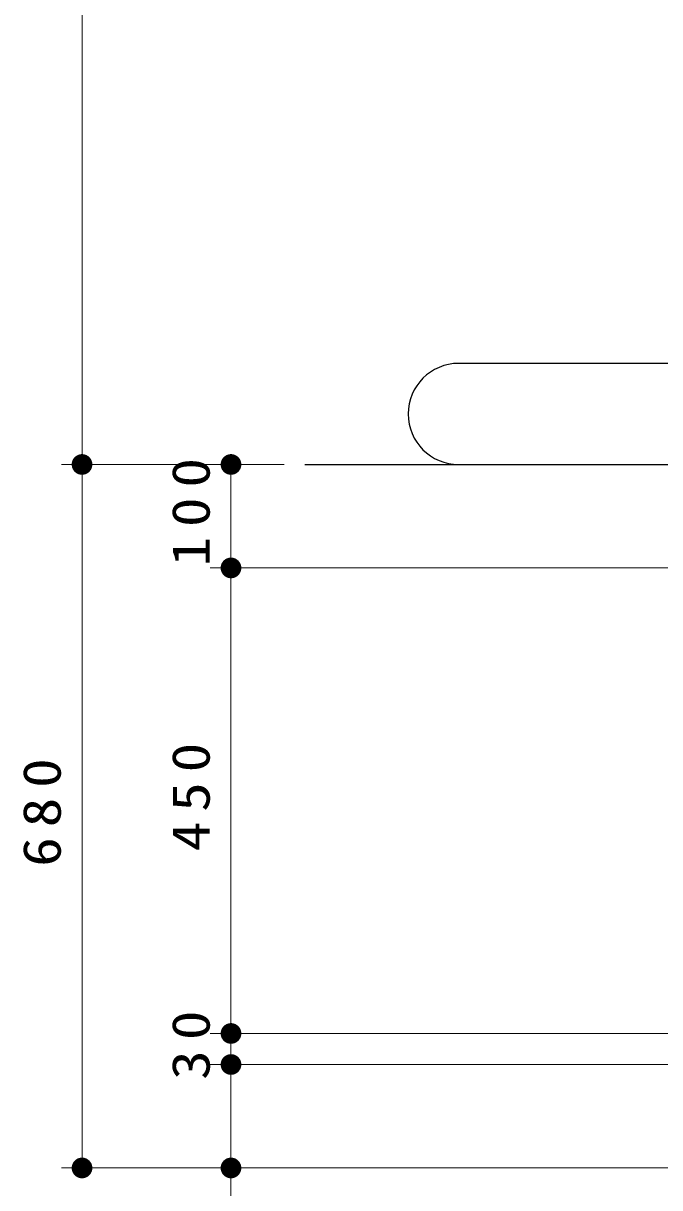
# Model space of a CAD drawing. Units: millimetres on the paper, scale 1:20. Extents: x -365 to 0, y -5 to 257.
# Drawn here: x -320 to -289.2, y 46.5 to 102.8 of the extents above; entities that cross this region are included whole.
import ezdxf

# ---------------------------------------------------------------- set-up
doc = ezdxf.new("R2010")
doc.units = ezdxf.units.MM
doc.layers.add('LY_1', color=7, linetype='Continuous', lineweight=25)
doc.styles.add('ＭＳ ゴシック', font='')
doc.styles.get('ＭＳ ゴシック').set_extended_font_data('MS Gothic')

# ---------------------------------------------------------------- blocks, each defined once
blk = doc.blocks.new('filled_dot')
at = {"color": 0, "linetype": 'Continuous', "lineweight": -2, "const_width": 1.25}
blk.add_lwpolyline([(-0.625, 0, 1), (0.625, 0, 1)], format="xyb", close=True, dxfattribs=at)

msp = doc.modelspace()

# ---------------------------------------------------------------- linework, layer by layer
at = {"layer": 'LY_1', "lineweight": 13}
for p, q in [((-317.14, 81.461), (-317.14, 130.461)), ((-307.368, 81.461), (-318.14, 81.461)), ((-307.368, 81.461), (-318.14, 81.461)), ((-317.14, 47.461), (-317.14, 81.461)), ((-309.937, 76.461), (-309.937, 81.461)), ((-258.958, 76.461), (-310.937, 76.461)), ((-309.937, 53.961), (-309.937, 76.461)), ((-261.958, 53.961), (-310.937, 53.961)), ((-309.937, 52.461), (-309.937, 53.961)), ((-261.958, 52.461), (-310.937, 52.461)), ((-309.937, 40.815), (-309.937, 52.461)), ((-261.958, 47.461), (-318.14, 47.461))]:
    msp.add_line(p, q, dxfattribs=at)
at = {"layer": 'LY_1'}
for p, q in [((-285.562, 86.346), (-298.926, 86.346)), ((-306.368, 81.461), (-187.218, 81.461))]:
    msp.add_line(p, q, dxfattribs=at)
msp.add_arc((-298.926, 83.903), 2.443, 90, 270, dxfattribs=at)

# ---------------------------------------------------------------- block references
at = {"layer": 'LY_1', "lineweight": 13, "xscale": 0.4, "yscale": 0.4}
for p, rotation in [((-317.14, 81.461), 270), ((-317.14, 81.461), 90), ((-309.937, 81.461), 270), ((-309.937, 76.461), 270), ((-309.937, 76.461), 90), ((-309.937, 53.961), 270), ((-309.937, 53.961), 90), ((-309.937, 52.461), 270), ((-309.937, 52.461), 90), ((-317.14, 47.461), 90), ((-309.937, 47.461), 90)]:
    msp.add_blockref('filled_dot', p, dxfattribs=dict(at, rotation=rotation))

# ---------------------------------------------------------------- texts
at = {"layer": 'LY_1', "char_height": 1.833, "attachment_point": 8, "rotation": 90, "style": 'ＭＳ ゴシック'}
for s, insert in [('\\T1.33;\\W1.15;100', (-310.937, 79.389)), ('\\T1.33;\\W1.15;450', (-310.937, 65.626)), ('\\T1.33;\\W1.15;680', (-318.14, 64.876)), ('\\T1.34;\\W1.15;30', (-310.937, 53.638))]:
    msp.add_mtext(s, dxfattribs=dict(at, insert=insert))

doc.saveas('drawing.dxf')
